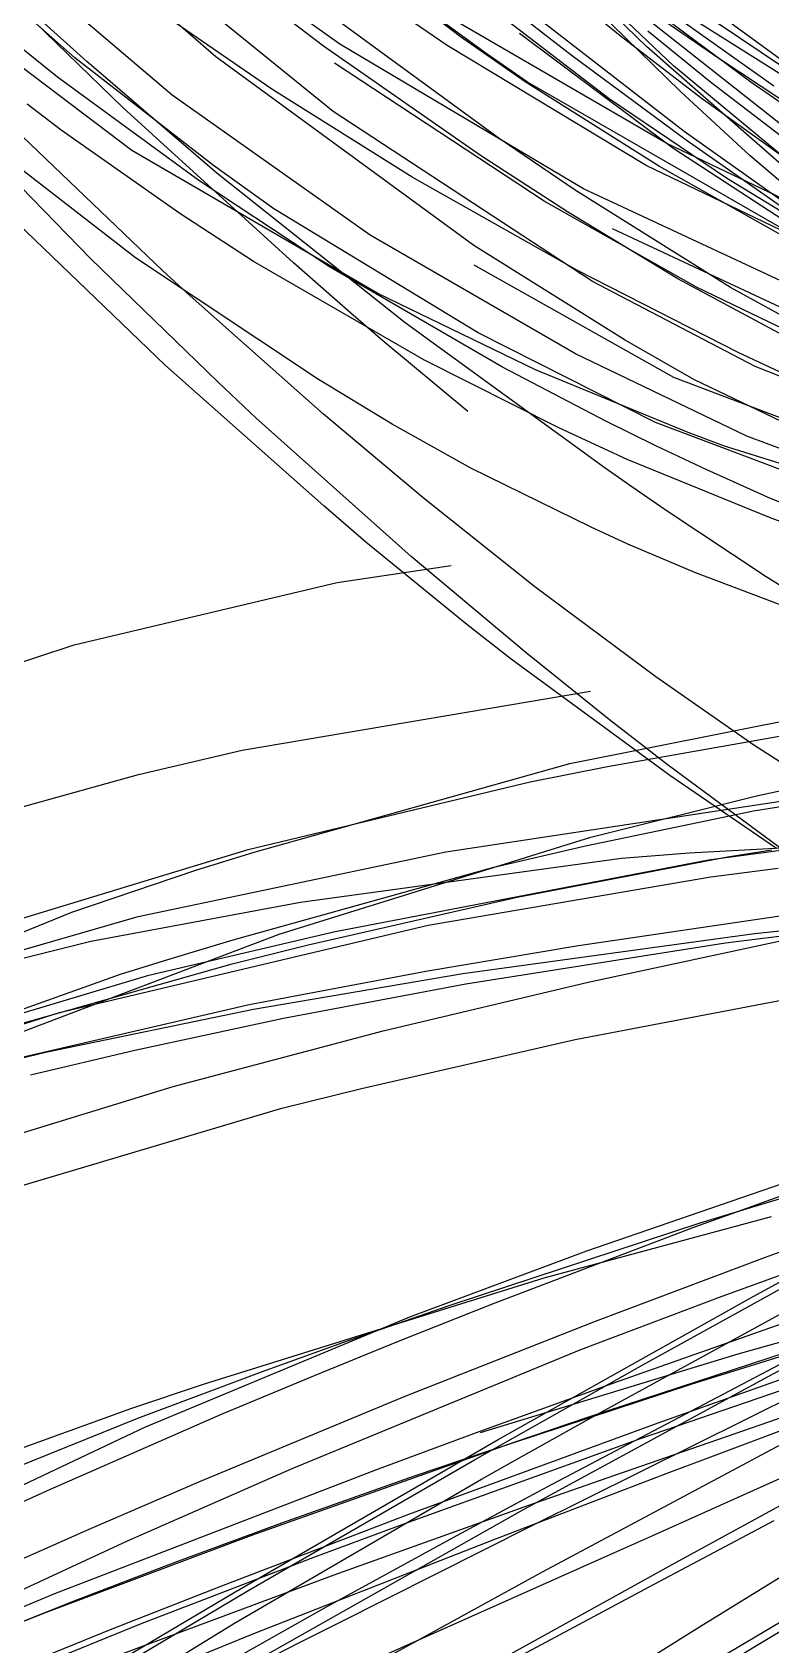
# Model space of a CAD drawing. Header units: metres. Extents: x -233 to 379, y -58 to 1087.
# Drawn here: x 273.1 to 309.4, y 723 to 802.3 of the extents above; entities that cross this region are included whole.
import ezdxf

# ---------------------------------------------------------------- set-up
doc = ezdxf.new("R2010")
doc.units = ezdxf.units.M

msp = doc.modelspace()

# ---------------------------------------------------------------- linework, layer by layer
for p, q in [((294.122, 802.069, -1189.28), (280.907, 812.152, -1188.359)), ((308.407, 799.838, -1185.805), (295.561, 809.404, -1184.346)), ((301.429, 799.012, -1191.645), (289.178, 808.441, -1186.835)), ((304.952, 799.374, -1200.847), (295.315, 808.8, -1200.999)), ((304.606, 800.649, -1202.235), (296.566, 808.284, -1202.895)), ((275.15, 801.036, -1191.726), (267.918, 807.44, -1190.638)), ((287.391, 801.609, -1197.3), (278.75, 808.202, -1198.276)), ((288.192, 801.7, -1194.868), (279.313, 808.055, -1193.068)), ((303.268, 801.599, -1198.965), (296.714, 807.954, -1199.103)), ((279.948, 799.193, -1191.71), (270.711, 807.061, -1190.299)), ((311.818, 799.525, -1201.772), (301.565, 807.016, -1202.668)), ((277.96, 796.485, -1191.893), (265.149, 806.168, -1190.151)), ((284.843, 799.487, -1190.346), (275.649, 805.841, -1192.184)), ((306.836, 800.995, -1184.734), (299.312, 806.182, -1182.755)), ((295.434, 801.221, -1186.556), (289.813, 805.319, -1186.07)), ((301.982, 802.117, -1181.718), (297.547, 805.707, -1180.767)), ((310.179, 797.519, -1180.87), (300.219, 805.382, -1178.682)), ((274.299, 800.087, -1195.783), (268.906, 804.428, -1196.797)), ((296.031, 797.072, -1196.798), (285.947, 804.445, -1197.652)), ((287.86, 798.395, -1204.572), (280.923, 804.034, -1201.793)), ((293.466, 801.634, -1196.568), (290.261, 803.837, -1195.877)), ((305.122, 797.416, -1205.941), (296.851, 803.829, -1206.26)), ((313.981, 797.881, -1184.928), (305.662, 803.474, -1182.079)), ((277.52, 798.585, -1194.213), (273.156, 802.817, -1195.042)), ((275.754, 800.854, -1194.231), (273.476, 802.902, -1194.547)), ((282.091, 801.085, -1188.428), (279.365, 803.453, -1188.141)), ((304.272, 796.823, -1195.598), (293.427, 803.125, -1192.401)), ((299.627, 801.12, -1196.592), (297.09, 803.092, -1196.775)), ((309.54, 799.647, -1185.226), (304.523, 803.192, -1183.559)), ((316.603, 795.971, -1189.108), (305.007, 803.283, -1185.364)), ((297.308, 799.855, -1189.559), (294.122, 802.069, -1189.28)), ((304.574, 796.589, -1192.489), (297.025, 802.233, -1189.513)), ((305.958, 799.056, -1182.729), (301.982, 802.117, -1181.718)), ((306.419, 799.841, -1178.362), (303.34, 802.354, -1177.775)), ((294.785, 791.804, -1190.176), (282.091, 801.085, -1188.428)), ((295.113, 796.239, -1196.461), (287.391, 801.609, -1197.3)), ((300.176, 794.594, -1198.091), (288.192, 801.7, -1194.868)), ((303.264, 795.746, -1199.074), (293.466, 801.634, -1196.568)), ((297.426, 799.84, -1186.746), (295.434, 801.221, -1186.556)), ((305.223, 796.99, -1196.213), (299.627, 801.12, -1196.592)), ((311.638, 794.253, -1198.885), (303.268, 801.599, -1198.965)), ((281.984, 795.741, -1192.902), (275.15, 801.036, -1191.726)), ((282.14, 795.37, -1193.334), (275.754, 800.854, -1194.231)), ((298.248, 793.979, -1198.779), (287.924, 800.777, -1195.33)), ((314.159, 792.693, -1201.416), (304.606, 800.649, -1202.235)), ((309.932, 798.956, -1185.658), (306.836, 800.995, -1184.734)), ((281.256, 795, -1194.492), (274.299, 800.087, -1195.783)), ((303.904, 795.689, -1190.274), (297.308, 799.855, -1189.559)), ((311.472, 791.759, -1188.669), (297.426, 799.84, -1186.746)), ((311.929, 795.612, -1179.706), (306.419, 799.841, -1178.362)), ((311.619, 797.601, -1186.303), (308.407, 799.838, -1185.805)), ((274.494, 797.482, -1195.217), (272.813, 798.757, -1195.582)), ((289.681, 792.315, -1193.478), (279.948, 799.193, -1191.71)), ((291.755, 795.159, -1189.047), (284.843, 799.487, -1190.346)), ((307.262, 795.084, -1194.423), (301.429, 799.012, -1191.645)), ((308.377, 796.217, -1200.801), (304.952, 799.374, -1200.847)), ((312.325, 794.493, -1184.725), (305.958, 799.056, -1182.729)), ((275.934, 791.162, -1186.743), (268.919, 798.363, -1187.613)), ((285.908, 790.947, -1192.606), (277.52, 798.585, -1194.213)), ((300.613, 790.029, -1210.3), (287.86, 798.395, -1204.572)), ((279.491, 790.566, -1188.733), (271.817, 797.902, -1190.402)), ((280.329, 793.384, -1193.978), (274.494, 797.482, -1195.217)), ((312.973, 791.832, -1205.741), (305.122, 797.416, -1205.941)), ((278.145, 791.205, -1194.096), (271.188, 796.589, -1195.587)), ((290.056, 789.441, -1193.996), (277.96, 796.485, -1191.893)), ((299.762, 794.518, -1196.488), (296.031, 797.072, -1196.798)), ((316.243, 791.097, -1199.957), (304.272, 796.823, -1195.598)), ((311.337, 792.17, -1195.745), (304.574, 796.589, -1192.489)), ((310.035, 793.63, -1195.91), (305.223, 796.99, -1196.213)), ((284.953, 793.612, -1193.448), (281.984, 795.741, -1192.902)), ((299.388, 793.455, -1196.015), (295.113, 796.239, -1196.461)), ((316.596, 789.314, -1203.195), (303.264, 795.746, -1199.074)), ((310.814, 791.812, -1191.216), (303.904, 795.689, -1190.274)), ((314.901, 790.651, -1200.748), (308.377, 796.217, -1200.801)), ((287.687, 790.752, -1193.334), (281.256, 795, -1194.492)), ((291.405, 787.998, -1192.041), (282.14, 795.37, -1193.334)), ((299.886, 790.568, -1187.654), (291.755, 795.159, -1189.047)), ((311.44, 792.527, -1196.633), (307.262, 795.084, -1194.423)), ((305.728, 789.756, -1201.658), (298.248, 793.979, -1198.779)), ((307.409, 789.741, -1195.875), (299.762, 794.518, -1196.488)), ((313.923, 788.165, -1202.686), (300.176, 794.594, -1198.091)), ((279.6, 785.92, -1189.503), (271.488, 793.73, -1190.631)), ((283.95, 791.012, -1193.229), (280.329, 793.384, -1193.978)), ((294.987, 787.503, -1195.521), (284.953, 793.612, -1193.448)), ((304.815, 790.166, -1195.479), (299.388, 793.455, -1196.015)), ((314.594, 786.545, -1208.192), (301.605, 792.62, -1201.3)), ((299.773, 786.476, -1195.586), (289.681, 792.315, -1193.478)), ((302.226, 787.149, -1191.45), (294.785, 791.804, -1190.176)), ((282.206, 785.076, -1186.071), (275.934, 791.162, -1186.743)), ((287.14, 785.21, -1192.233), (278.145, 791.205, -1194.096)), ((292.322, 786.181, -1191.611), (283.95, 791.012, -1193.229)), ((288.736, 788.468, -1192.066), (285.908, 790.947, -1192.606)), ((304.617, 785.317, -1214.813), (294.804, 790.842, -1210.252)), ((280.829, 789.321, -1188.446), (279.491, 790.566, -1188.733)), ((296.195, 785.82, -1191.895), (287.687, 790.752, -1193.334)), ((307.786, 786.537, -1186.459), (299.886, 790.568, -1187.654)), ((308.615, 785.859, -1214.158), (300.613, 790.029, -1210.3)), ((313.411, 785.548, -1194.727), (304.815, 790.166, -1195.479)), ((287.389, 783.503, -1187.087), (280.829, 789.321, -1188.446)), ((297.817, 785.695, -1195.565), (290.056, 789.441, -1193.996)), ((313.119, 786.192, -1204.857), (305.728, 789.756, -1201.658)), ((315.355, 785.346, -1195.272), (307.409, 789.741, -1195.875)), ((290.305, 787.117, -1191.767), (288.736, 788.468, -1192.066)), ((301.246, 780.849, -1190.722), (291.405, 787.998, -1192.041)), ((294.481, 783.64, -1190.98), (290.305, 787.117, -1191.767)), ((303.719, 783.098, -1197.53), (294.987, 787.503, -1195.521)), ((305.593, 785.208, -1192.089), (302.226, 787.149, -1191.45)), ((298.931, 782.849, -1190.443), (292.322, 786.181, -1191.611)), ((308.213, 782.425, -1197.54), (299.773, 786.476, -1195.586)), ((315.039, 783.123, -1185.511), (307.786, 786.537, -1186.459)), ((287.397, 778.994, -1188.564), (279.6, 785.92, -1189.503)), ((301.27, 783.168, -1191.091), (296.195, 785.82, -1191.895)), ((305.319, 782.614, -1197.272), (297.817, 785.695, -1195.565)), ((316.101, 780.954, -1220.547), (304.617, 785.317, -1214.813)), ((317.138, 782.471, -1218.444), (308.615, 785.859, -1214.158)), ((284.083, 783.304, -1185.886), (282.206, 785.076, -1186.071)), ((290.762, 783.02, -1191.506), (287.14, 785.21, -1192.233)), ((317.82, 779.376, -1195.021), (305.593, 785.208, -1192.089)), ((291.696, 776.515, -1185.293), (284.083, 783.304, -1185.886)), ((292.285, 779.385, -1186.121), (287.389, 783.503, -1187.087)), ((294.641, 780.857, -1190.753), (290.762, 783.02, -1191.506)), ((302.329, 781.277, -1189.881), (298.931, 782.849, -1190.443)), ((303.727, 781.954, -1190.716), (301.27, 783.168, -1191.091)), ((318.363, 777.556, -1201.373), (303.719, 783.098, -1197.53)), ((307.105, 781.931, -1197.698), (305.319, 782.614, -1197.272)), ((320.055, 777.976, -1200.603), (308.213, 782.425, -1197.54)), ((309.324, 778.418, -1188.849), (302.329, 781.277, -1189.881)), ((306.247, 780.765, -1190.346), (303.727, 781.954, -1190.716)), ((319.546, 778.048, -1201.115), (307.105, 781.931, -1197.698)), ((300.557, 777.943, -1189.672), (294.641, 780.857, -1190.753)), ((302.544, 779.938, -1190.552), (301.246, 780.849, -1190.722)), ((309.377, 779.366, -1189.907), (306.247, 780.765, -1190.346)), ((304.233, 778.772, -1190.333), (302.544, 779.938, -1190.552)), ((289.476, 777.215, -1188.333), (287.397, 778.994, -1188.564)), ((297.781, 775.017, -1185.108), (292.285, 779.385, -1186.121)), ((316.147, 776.616, -1189.04), (309.377, 779.366, -1189.907)), ((309.156, 775.514, -1189.717), (304.233, 778.772, -1190.333)), ((313.599, 776.838, -1188.279), (309.324, 778.418, -1188.849)), ((302.353, 777.118, -1189.356), (300.557, 777.943, -1189.672)), ((294.443, 773.163, -1187.847), (289.476, 777.215, -1188.333)), ((297.348, 771.767, -1184.983), (291.696, 776.515, -1185.293)), ((305.656, 775.715, -1188.799), (302.353, 777.118, -1189.356)), ((288.067, 775.23, -1179.068), (293.659, 776.072, -1183.65)), ((310.241, 773.989, -1188.082), (305.656, 775.715, -1188.799)), ((275.125, 772.163, -1167.666), (288.067, 775.23, -1179.068)), ((303.737, 770.587, -1184.115), (297.781, 775.017, -1185.108)), ((314.594, 772.109, -1189.075), (309.156, 775.514, -1189.717)), ((296.609, 771.453, -1187.655), (294.443, 773.163, -1187.847)), ((263.643, 768.379, -1156.766), (275.125, 772.163, -1167.666)), ((301.446, 768.478, -1184.833), (297.348, 771.767, -1184.983)), ((304.423, 765.73, -1187.141), (296.609, 771.453, -1187.655)), ((308.55, 767.222, -1183.4), (303.737, 770.587, -1184.115)), ((283.384, 766.982, -1171.535), (300.526, 769.89, -1185.318)), ((299.505, 766.323, -1177.227), (314, 769.216, -1188.06)), ((301.355, 766.172, -1160.935), (312.935, 768.227, -1169.536)), ((304.287, 766.271, -1184.769), (301.446, 768.478, -1184.833)), ((278.288, 765.787, -1167.285), (283.384, 766.982, -1171.535)), ((315.999, 762.438, -1182.503), (308.55, 767.222, -1183.4)), ((283.974, 761.967, -1165.231), (299.505, 766.323, -1177.227)), ((310.195, 761.922, -1184.771), (304.287, 766.271, -1184.769)), ((272.63, 764.218, -1162.443), (278.288, 765.787, -1167.285)), ((283.69, 762.101, -1148.319), (297.559, 765.421, -1158.165)), ((297.559, 765.421, -1158.165), (301.355, 766.172, -1160.935)), ((309.667, 762.15, -1186.909), (304.423, 765.73, -1187.141)), ((308.538, 763.991, -1171.928), (321.963, 766.152, -1181.053)), ((300.532, 762.696, -1171.178), (308.618, 764.724, -1177.062)), ((308.618, 764.724, -1177.062), (311.363, 765.321, -1179.036)), ((293.408, 761.978, -1169.898), (310.092, 764.508, -1181.927)), ((300.276, 762.277, -1166.227), (308.538, 763.991, -1171.928)), ((285.2, 757.929, -1159.612), (300.532, 762.696, -1171.178)), ((295.759, 761.228, -1163.07), (300.276, 762.277, -1166.227)), ((305.375, 761.936, -1173.369), (319.341, 762.686, -1183.363)), ((306.316, 761.589, -1177.759), (316.497, 762.937, -1185.294)), ((266.282, 756.793, -1136.331), (283.69, 762.101, -1148.319)), ((278.272, 758.792, -1158.87), (293.408, 761.978, -1169.898)), ((281.115, 761.076, -1162.988), (283.974, 761.967, -1165.231)), ((286.251, 759.51, -1159.157), (302.048, 761.666, -1170.959)), ((287.964, 758.067, -1164.459), (306.316, 761.589, -1177.759)), ((296.916, 759.75, -1166.968), (307.25, 761.731, -1174.111)), ((302.048, 761.666, -1170.959), (305.375, 761.936, -1173.369)), ((307.25, 761.731, -1174.111), (309.439, 762.086, -1175.575)), ((275.006, 759.007, -1158.128), (281.115, 761.076, -1162.988)), ((282.939, 757.658, -1153.84), (295.759, 761.228, -1163.07)), ((292.536, 758.375, -1167.88), (306.431, 760.743, -1178.202)), ((306.431, 760.743, -1178.202), (309.74, 761.174, -1180.698)), ((275.949, 757.579, -1151.26), (286.251, 759.51, -1159.157)), ((286.637, 757.403, -1159.554), (296.916, 759.75, -1166.968)), ((307.159, 757.507, -1176.465), (325.09, 759.718, -1190.245)), ((259.446, 752.659, -1145.392), (275.006, 759.007, -1158.128)), ((260.226, 753.619, -1145.527), (278.272, 758.792, -1158.87)), ((274.406, 754.085, -1154.572), (292.536, 758.375, -1167.88)), ((299.936, 757.37, -1172.654), (310.412, 758.922, -1180.716)), ((308.584, 757.965, -1176.427), (315.973, 758.751, -1182.224)), ((262.451, 754.255, -1140.71), (275.949, 757.579, -1151.26)), ((268.16, 751.45, -1146.177), (285.2, 757.929, -1159.612)), ((278.804, 755.911, -1157.878), (287.964, 758.067, -1164.459)), ((279.888, 756.738, -1151.609), (282.939, 757.658, -1153.84)), ((294.242, 755.993, -1165.467), (308.584, 757.965, -1176.427)), ((294.383, 755.48, -1166.828), (307.159, 757.507, -1176.465)), ((300.4, 755.575, -1158.128), (310.552, 757.754, -1166.015)), ((277.4, 755.96, -1149.776), (279.888, 756.738, -1151.609)), ((282.901, 756.477, -1156.8), (286.637, 757.403, -1159.554)), ((292.423, 756.118, -1166.934), (299.936, 757.37, -1172.654)), ((262.116, 750.945, -1145.955), (278.804, 755.911, -1157.878)), ((264.263, 751.257, -1139.848), (277.4, 755.96, -1149.776)), ((272.123, 753.43, -1148.587), (282.901, 756.477, -1156.8)), ((283.726, 754.471, -1160.368), (292.423, 756.118, -1166.934)), ((283.942, 754.236, -1157.729), (294.242, 755.993, -1165.467)), ((285.418, 753.792, -1160.123), (294.383, 755.48, -1166.828)), ((290.323, 753.182, -1150.4), (300.4, 755.575, -1158.128)), ((299.761, 752.748, -1154.359), (315.421, 755.749, -1167.289)), ((269.786, 751.239, -1149.959), (283.726, 754.471, -1160.368)), ((255.692, 748.112, -1140.915), (274.406, 754.085, -1154.572)), ((273.791, 752.147, -1150.194), (283.942, 754.236, -1157.729)), ((278.114, 752.224, -1154.69), (285.418, 753.792, -1160.123)), ((279.991, 750.432, -1142.564), (290.323, 753.182, -1150.4)), ((289.256, 750.347, -1145.835), (299.761, 752.748, -1154.359)), ((264.93, 749.994, -1143.681), (273.791, 752.147, -1150.194)), ((272.972, 751.011, -1150.879), (278.114, 752.224, -1154.69)), ((267.341, 746.554, -1133.083), (279.991, 750.432, -1142.564)), ((285.338, 749.38, -1142.682), (289.256, 750.347, -1145.835)), ((267.421, 744.032, -1128.568), (285.338, 749.38, -1142.682)), ((300.338, 742.353, -1153.84), (309.954, 745.668, -1163.387)), ((305.908, 743.727, -1150.334), (313.44, 746.012, -1157.649)), ((307.659, 744.264, -1149.756), (311.145, 745.515, -1153.736)), ((298.233, 741.029, -1140.956), (309.419, 744.043, -1150.609)), ((305.65, 743.533, -1147.48), (307.659, 744.264, -1149.756)), ((309.123, 742.045, -1149.54), (315.99, 744.535, -1157.264)), ((293.613, 739.683, -1138.685), (305.908, 743.727, -1150.334)), ((295.833, 739.789, -1136.65), (305.65, 743.533, -1147.48)), ((308.526, 740.113, -1138.882), (314.435, 743.349, -1144.718)), ((291.635, 739.105, -1145.383), (300.338, 742.353, -1153.84)), ((300.763, 738.901, -1140.403), (309.123, 742.045, -1149.54)), ((303.095, 736.747, -1133.591), (312.854, 742.134, -1142.835)), ((306.997, 740.122, -1152.051), (311.423, 741.726, -1156.417)), ((281.531, 735.807, -1126.917), (298.233, 741.029, -1140.956)), ((297.992, 734.213, -1129.076), (308.526, 740.113, -1138.882)), ((300.051, 737.503, -1145.349), (306.997, 740.122, -1152.051)), ((301.949, 735.956, -1119.209), (314.596, 740.426, -1132.784)), ((288.335, 737.849, -1133.768), (293.613, 739.683, -1138.685)), ((291.073, 737.905, -1131.504), (295.833, 739.789, -1136.65)), ((301.016, 734.408, -1133.983), (310.495, 739.599, -1143.134)), ((307.776, 737.292, -1160.046), (317.395, 740.007, -1170.137)), ((278.607, 733.679, -1133.065), (291.635, 739.105, -1145.383)), ((291.412, 735.212, -1130.505), (300.763, 738.901, -1140.403)), ((300.429, 734.185, -1126.654), (314.088, 738.664, -1140.319)), ((284.34, 736.411, -1130.087), (288.335, 737.849, -1133.768)), ((286.952, 736.23, -1127.114), (291.073, 737.905, -1131.504)), ((303.841, 733.902, -1127.569), (315.811, 738.128, -1139.466)), ((309.261, 736.179, -1139.955), (313.334, 738.335, -1143.913)), ((285.839, 731.655, -1132.177), (300.051, 737.503, -1145.349)), ((295.106, 733.415, -1146.994), (307.776, 737.292, -1160.046)), ((305.475, 735.795, -1152.807), (310.054, 737.216, -1157.653)), ((278.263, 734.122, -1124.569), (284.34, 736.411, -1130.087)), ((282.365, 734.313, -1122.302), (286.952, 736.23, -1127.114)), ((294.812, 732.078, -1126.152), (303.095, 736.747, -1133.591)), ((297.079, 729.546, -1128.793), (309.261, 736.179, -1139.955)), ((298.634, 730.874, -1132.587), (309.88, 736.797, -1143.062)), ((277.964, 734.617, -1123.958), (281.531, 735.807, -1126.917)), ((294.915, 733.413, -1111.999), (301.949, 735.956, -1119.209)), ((295.355, 732.475, -1142.317), (305.475, 735.795, -1152.807)), ((297.69, 728.864, -1122.661), (310.886, 735.423, -1138.23)), ((303.022, 733.136, -1126.797), (311.375, 736.005, -1134.976)), ((267.55, 730.843, -1115.478), (277.964, 734.617, -1123.958)), ((281.336, 731.02, -1120.208), (291.412, 735.212, -1130.505)), ((303.586, 728.352, -1129.779), (317.413, 734.578, -1145.713)), ((263.551, 726.564, -1119.312), (278.607, 733.679, -1133.065)), ((270.073, 730.833, -1117.292), (278.263, 734.122, -1124.569)), ((273.968, 730.638, -1113.728), (282.365, 734.313, -1122.302)), ((291.588, 729.394, -1115.944), (303.841, 733.902, -1127.569)), ((295.976, 733.073, -1127.245), (297.992, 734.213, -1129.076)), ((296.767, 732.951, -1123.076), (300.429, 734.185, -1126.654)), ((297.101, 732.218, -1130.32), (301.016, 734.408, -1133.983)), ((301.72, 731.318, -1122.288), (310.143, 734.234, -1131.632)), ((306.307, 732.173, -1123.85), (311.296, 734.051, -1129.527)), ((282.998, 725.557, -1116.086), (295.976, 733.073, -1127.245)), ((283.856, 728.364, -1110.961), (296.767, 732.951, -1123.076)), ((289.956, 731.59, -1107.062), (294.915, 733.413, -1111.999)), ((291.392, 728.944, -1115.899), (303.022, 733.136, -1126.797)), ((298.159, 726.56, -1127.147), (311.425, 733.658, -1140.356)), ((283.711, 725.667, -1116.733), (294.812, 732.078, -1126.152)), ((291.915, 731.306, -1138.796), (295.355, 732.475, -1142.317)), ((295.154, 731.119, -1128.522), (297.101, 732.218, -1130.32)), ((304.287, 731.411, -1121.587), (306.307, 732.173, -1123.85)), ((274.179, 725.497, -1092.396), (289.956, 731.59, -1107.062)), ((277.743, 728.093, -1124.896), (285.839, 731.655, -1132.177)), ((285.332, 728.973, -1132.155), (291.915, 731.306, -1138.796)), ((295.813, 728.175, -1112.455), (304.287, 731.411, -1121.587)), ((297.491, 729.841, -1117.725), (301.72, 731.318, -1122.288)), ((304.533, 726.922, -1141.685), (313.856, 732.034, -1150.336)), ((269.671, 728.696, -1109.427), (273.968, 730.638, -1113.728)), ((275.856, 728.657, -1114.74), (281.336, 731.02, -1120.208)), ((283.017, 724.034, -1117.865), (295.154, 731.119, -1128.522)), ((296.625, 729.802, -1130.758), (298.634, 730.874, -1132.587)), ((287.92, 726.421, -1107.836), (297.491, 729.841, -1117.725)), ((293.794, 728.278, -1128.215), (296.625, 729.802, -1130.758)), ((280.094, 727.038, -1126.947), (285.332, 728.973, -1132.155)), ((282.388, 725.877, -1107.54), (291.588, 729.394, -1115.944)), ((283.213, 721.716, -1116.933), (297.079, 729.546, -1128.793)), ((286.959, 727.3, -1111.849), (291.392, 728.944, -1115.899)), ((303.657, 725.964, -1142.293), (309.557, 729.096, -1147.583)), ((270.874, 726.45, -1109.862), (275.856, 728.657, -1114.74)), ((273.759, 724.574, -1101.867), (283.856, 728.364, -1110.961)), ((283.964, 723.538, -1100.441), (295.813, 728.175, -1112.455)), ((287.381, 724.768, -1122.608), (293.794, 728.278, -1128.215)), ((288.107, 724.043, -1111.926), (297.69, 728.864, -1122.661)), ((301.084, 727.233, -1126.965), (303.586, 728.352, -1129.779)), ((269.793, 724.399, -1117.923), (277.743, 728.093, -1124.896)), ((275.129, 725.134, -1122.077), (280.094, 727.038, -1126.947)), ((278.395, 724.009, -1104.254), (286.959, 727.3, -1111.849)), ((284.985, 719.34, -1114.855), (298.159, 726.56, -1127.147)), ((289.205, 721.941, -1114.175), (301.084, 727.233, -1126.965)), ((292.605, 720.331, -1131.304), (304.533, 726.922, -1141.685)), ((305.883, 723.86, -1131.563), (310.316, 726.6, -1135.205)), ((306.933, 722.375, -1142.832), (314.366, 726.781, -1150.035)), ((277, 723.764, -1102.735), (282.388, 725.877, -1107.54)), ((277.261, 722.458, -1097.406), (287.92, 726.421, -1107.836)), ((294.271, 720.944, -1134.269), (303.657, 725.964, -1142.293)), ((258.122, 718.861, -1078.66), (274.179, 725.497, -1092.396)), ((269.838, 723.025, -1116.963), (275.129, 725.134, -1122.077)), ((269.953, 717.485, -1105.771), (283.711, 725.667, -1116.733)), ((273.162, 719.723, -1108.056), (282.998, 725.557, -1116.086)), ((302.17, 719.028, -1130.173), (313.188, 725.662, -1139.607)), ((265.821, 721.462, -1094.941), (273.759, 724.574, -1101.867)), ((274.977, 717.762, -1112.286), (287.381, 724.768, -1122.608)), ((265.605, 718.81, -1093.42), (278.395, 724.009, -1104.254)), ((268.202, 720.197, -1095.12), (277, 723.764, -1102.735)), ((268.541, 715.212, -1105.957), (283.017, 724.034, -1117.865)), ((268.981, 717.424, -1086.374), (283.964, 723.538, -1100.441)), ((286.212, 723.086, -1109.843), (288.107, 724.043, -1111.926)), ((297.114, 718.386, -1124.438), (305.883, 723.86, -1131.563)), ((280.218, 720.035, -1103.41), (286.212, 723.086, -1109.843))]:
    msp.add_line(p, q)

doc.saveas('drawing.dxf')
